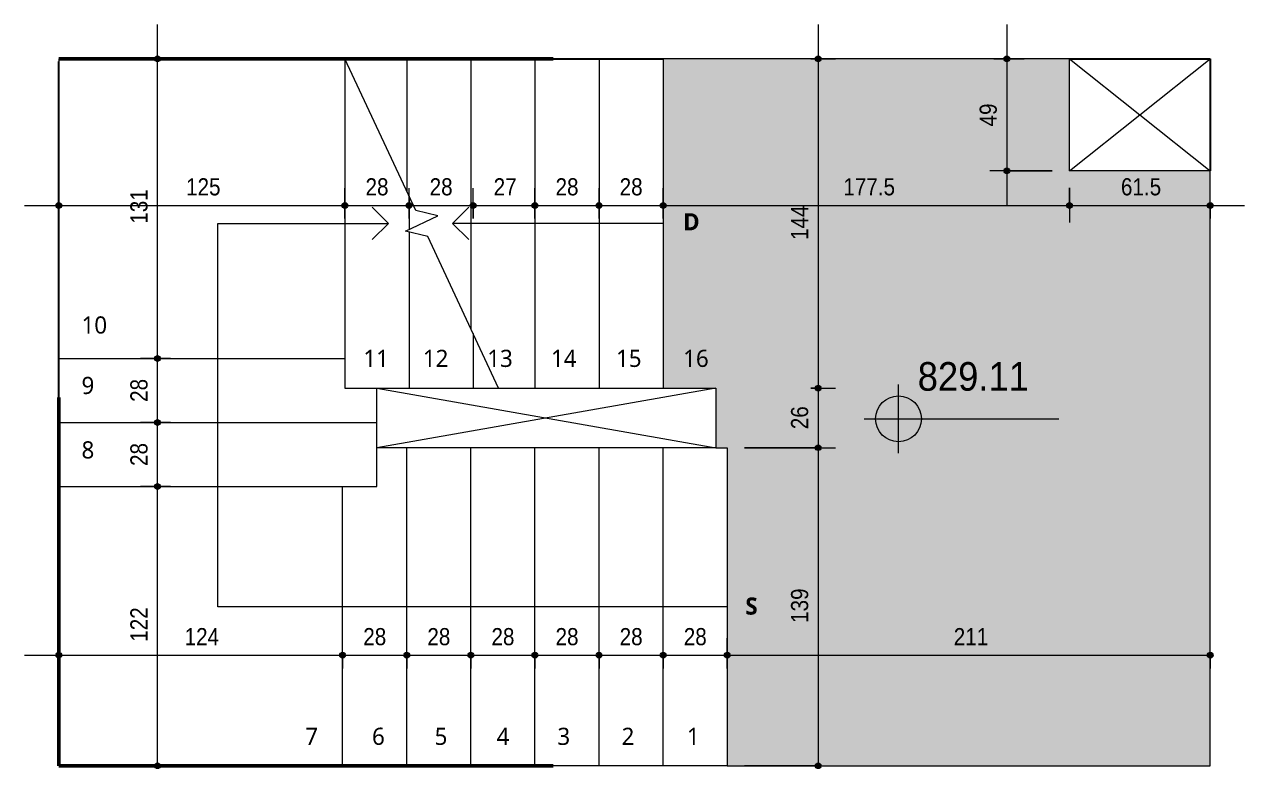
# Model space of a CAD drawing. Header units: centimetres. Extents: x -1475 to 26035, y -1239 to 84208.
# Drawn here: x 23389 to 23922, y 345 to 670 of the extents above; entities that cross this region are included whole.
import ezdxf

# ---------------------------------------------------------------- set-up
doc = ezdxf.new("R2010")
doc.units = ezdxf.units.CM
for name, pattern in [('Hidden', [0.714375, 0.47625, -0.238125]), ('Projeção', [0.396875, 0.238125, -0.15875]), ('Traço', [0.635, 0.3175, -0.3175])]:
    doc.linetypes.add(name, pattern=pattern)
for name, color, linetype, lineweight in [('A-ANNO-DIMS', 7, 'Continuous', 9), ('A-ANNO-DIMS-50', 7, 'Continuous', 9), ('A-DETL', 7, 'Hidden', 18), ('A-DETL-GENF', 7, 'Continuous', 18), ('G-ANNO-DIMS', 7, 'Continuous', 9), ('G-ANNO-TEXT', 7, 'Continuous', 9), ('S-BEAM', 7, 'Continuous', 9), ('S-BEAM-HDLN', 7, 'Traço', 25), ('S-COLS', 7, 'Continuous', 9), ('S-STRS', 7, 'Continuous', 9), ('S-STRS-MBND', 7, 'Continuous', 18)]:
    doc.layers.add(name, color=color, linetype=linetype, lineweight=lineweight)
doc.styles.add('Fira Sans', font='', dxfattribs={"width": 0.9, "height": 7.5})
doc.styles.add('Fira Sans_3', font='', dxfattribs={"width": 0.95, "height": 12.5})
doc.styles.add('Gadugi_3', font='gadugi.ttf', dxfattribs={"height": 7.5})
doc.styles.add('Gadugi_B', font='gadugib.ttf', dxfattribs={"height": 7.5})
doc.styles.get('Fira Sans').set_extended_font_data('Fira Sans')
doc.styles.get('Fira Sans_3').set_extended_font_data('Fira Sans')
doc.dimstyles.new('PED_R80_1_5mm_ACIMA_As_ESQ__R00_3', dxfattribs={"dimscale": 30.48, "dimtxt": 10.229846, "dimasz": 0.328084, "dimexe": 0.246063, "dimexo": 0.246063, "dimgap": 0.049213, "dimtad": 1, "dimdec": 1, "dimrnd": 0.5, "dimdsep": 46, "dimtxsty": 'Fira Sans', "dimblk1": 'DOTSMALL', "dimblk2": 'DOTSMALL', "dimsah": 1, "dimcen": 0.09, "dimdle": 0.492126, "dimazin": 0, "dimtfac": 1, "dimtdec": 4, "dimtix": 1, "dimtmove": 0, "dimatfit": 3, "dimfxl": 1, "dimtvp": 1, "dimtolj": 1, "dimtzin": 0, "dimarcsym": 2})

# ---------------------------------------------------------------- blocks, each defined once
blk = doc.blocks.new('Elevações de ponto - M_Cota de elevação - Alvo preenchido-10609-PL201 - FORMA DA ESCADA DINF')
at = {"layer": 'G-ANNO-DIMS'}
h = blk.add_hatch(color=256, dxfattribs=at)
edge = h.paths.add_edge_path(flags=0)
edge.add_line((0, 0), (-0.2, 0))
edge.add_arc((0, 0), 0.2, 90, 180, ccw=False)
edge.add_line((0, 0.2), (0, 0))
h = blk.add_hatch(color=256, dxfattribs=at)
edge = h.paths.add_edge_path(flags=0)
edge.add_line((0, 0), (0.2, 0))
edge.add_arc((0, 0), 0.2, 270, 360, ccw=False)
edge.add_line((0, -0.2), (0, 0))
for p, q in [((0, -0.3), (0, 0.3)), ((-0.3, 0), (1.4, 0))]:
    blk.add_line(p, q, dxfattribs=at)
blk.add_circle((0, 0), 0.2, dxfattribs=at)
blk = doc.blocks.new('DIMBLOCK462-PL201 - FORMA DA ESCADA DINF')
at = {"layer": 'A-ANNO-DIMS-50', "true_color": 0x000032}
h = blk.add_hatch(color=178, dxfattribs=at)
edge = h.paths.add_edge_path(flags=0)
edge.add_arc((23404.49, 590.63), 1.25, 0, 360)
h = blk.add_hatch(color=178, dxfattribs=at)
edge = h.paths.add_edge_path(flags=0)
edge.add_arc((23529.49, 590.63), 1.25, 0, 360)
at = {"layer": 'A-ANNO-DIMS-50', "color": 178, "true_color": 0x000032}
for p, q in [((23404.49, 584.9), (23404.49, 598.13)), ((23529.49, 584.9), (23529.49, 598.13)), ((23389.49, 590.63), (23529.49, 590.63)), ((23404.49, 590.63), (23404.49, 584.9)), ((23529.49, 590.63), (23529.49, 584.9))]:
    blk.add_line(p, q, dxfattribs=at)
for centre in [(23404.49, 590.63), (23529.49, 590.63)]:
    blk.add_circle(centre, 1.25, dxfattribs=at)
at = {"layer": 'A-ANNO-DIMS-50', "color": 0, "insert": (23460.1, 602.52), "char_height": 7.5, "width": 16.5251, "attachment_point": 1, "rotation": 0, "line_spacing_factor": 1.049215, "style": 'Fira Sans'}
blk.add_mtext('125', dxfattribs=at)
blk = doc.blocks.new('_DotSmall')
at = {"color": 0, "linetype": 'ByBlock', "const_width": 0.5}
blk.add_lwpolyline([(-0.0625, 0, 1), (0.0625, 0, 1)], format="xyb", close=True, dxfattribs=at)
blk = doc.blocks.new('DIMBLOCK463-PL201 - FORMA DA ESCADA DINF')
at = {"layer": 'A-ANNO-DIMS-50', "true_color": 0x000032}
h = blk.add_hatch(color=178, dxfattribs=at)
edge = h.paths.add_edge_path(flags=0)
edge.add_arc((23529.49, 590.63), 1.25, 0, 360)
h = blk.add_hatch(color=178, dxfattribs=at)
edge = h.paths.add_edge_path(flags=0)
edge.add_arc((23557.49, 590.63), 1.25, 0, 360)
at = {"layer": 'A-ANNO-DIMS-50', "color": 178, "true_color": 0x000032}
for p, q in [((23529.49, 584.9), (23529.49, 598.13)), ((23557.49, 584.9), (23557.49, 598.13)), ((23529.49, 590.63), (23557.49, 590.63)), ((23529.49, 590.63), (23529.49, 584.9)), ((23557.49, 590.63), (23557.49, 584.9))]:
    blk.add_line(p, q, dxfattribs=at)
for centre in [(23529.49, 590.63), (23557.49, 590.63)]:
    blk.add_circle(centre, 1.25, dxfattribs=at)
at = {"layer": 'A-ANNO-DIMS-50', "color": 0, "insert": (23538.5, 602.52), "char_height": 7.5, "width": 11.9611, "attachment_point": 1, "rotation": 0, "line_spacing_factor": 1.049215, "style": 'Fira Sans'}
blk.add_mtext('28', dxfattribs=at)
blk = doc.blocks.new('DIMBLOCK464-PL201 - FORMA DA ESCADA DINF')
at = {"layer": 'A-ANNO-DIMS-50', "true_color": 0x000032}
h = blk.add_hatch(color=178, dxfattribs=at)
edge = h.paths.add_edge_path(flags=0)
edge.add_arc((23557.49, 590.63), 1.25, 0, 360)
h = blk.add_hatch(color=178, dxfattribs=at)
edge = h.paths.add_edge_path(flags=0)
edge.add_arc((23585.49, 590.63), 1.25, 0, 360)
at = {"layer": 'A-ANNO-DIMS-50', "color": 178, "true_color": 0x000032}
for p, q in [((23557.49, 584.9), (23557.49, 598.13)), ((23585.49, 584.9), (23585.49, 598.13)), ((23557.49, 590.63), (23585.49, 590.63)), ((23557.49, 590.63), (23557.49, 584.9)), ((23585.49, 590.63), (23585.49, 584.9))]:
    blk.add_line(p, q, dxfattribs=at)
for centre in [(23557.49, 590.63), (23585.49, 590.63)]:
    blk.add_circle(centre, 1.25, dxfattribs=at)
at = {"layer": 'A-ANNO-DIMS-50', "color": 0, "insert": (23566.5, 602.52), "char_height": 7.5, "width": 11.9611, "attachment_point": 1, "rotation": 0, "line_spacing_factor": 1.049215, "style": 'Fira Sans'}
blk.add_mtext('28', dxfattribs=at)
blk = doc.blocks.new('DIMBLOCK465-PL201 - FORMA DA ESCADA DINF')
at = {"layer": 'A-ANNO-DIMS-50', "true_color": 0x000032}
h = blk.add_hatch(color=178, dxfattribs=at)
edge = h.paths.add_edge_path(flags=0)
edge.add_arc((23585.49, 590.63), 1.25, 0, 360)
h = blk.add_hatch(color=178, dxfattribs=at)
edge = h.paths.add_edge_path(flags=0)
edge.add_arc((23612.49, 590.63), 1.25, 0, 360)
at = {"layer": 'A-ANNO-DIMS-50', "color": 178, "true_color": 0x000032}
for p, q in [((23585.49, 584.9), (23585.49, 598.13)), ((23612.49, 584.9), (23612.49, 598.13)), ((23585.49, 590.63), (23612.49, 590.63)), ((23585.49, 590.63), (23585.49, 584.9)), ((23612.49, 590.63), (23612.49, 584.9))]:
    blk.add_line(p, q, dxfattribs=at)
for centre in [(23585.49, 590.63), (23612.49, 590.63)]:
    blk.add_circle(centre, 1.25, dxfattribs=at)
at = {"layer": 'A-ANNO-DIMS-50', "color": 0, "insert": (23594.46, 602.52), "char_height": 7.5, "width": 10.8594, "attachment_point": 1, "rotation": 0, "line_spacing_factor": 1.049215, "style": 'Fira Sans'}
blk.add_mtext('27', dxfattribs=at)
blk = doc.blocks.new('DIMBLOCK466-PL201 - FORMA DA ESCADA DINF')
at = {"layer": 'A-ANNO-DIMS-50', "true_color": 0x000032}
h = blk.add_hatch(color=178, dxfattribs=at)
edge = h.paths.add_edge_path(flags=0)
edge.add_arc((23612.49, 590.63), 1.25, 0, 360)
h = blk.add_hatch(color=178, dxfattribs=at)
edge = h.paths.add_edge_path(flags=0)
edge.add_arc((23640.49, 590.63), 1.25, 0, 360)
at = {"layer": 'A-ANNO-DIMS-50', "color": 178, "true_color": 0x000032}
for p, q in [((23612.49, 584.9), (23612.49, 598.13)), ((23640.49, 584.9), (23640.49, 598.13)), ((23612.49, 590.63), (23640.49, 590.63)), ((23612.49, 590.63), (23612.49, 584.9)), ((23640.49, 590.63), (23640.49, 584.9))]:
    blk.add_line(p, q, dxfattribs=at)
for centre in [(23612.49, 590.63), (23640.49, 590.63)]:
    blk.add_circle(centre, 1.25, dxfattribs=at)
at = {"layer": 'A-ANNO-DIMS-50', "color": 0, "insert": (23621.5, 602.52), "char_height": 7.5, "width": 11.9611, "attachment_point": 1, "rotation": 0, "line_spacing_factor": 1.049215, "style": 'Fira Sans'}
blk.add_mtext('28', dxfattribs=at)
blk = doc.blocks.new('DIMBLOCK467-PL201 - FORMA DA ESCADA DINF')
at = {"layer": 'A-ANNO-DIMS-50', "true_color": 0x000032}
h = blk.add_hatch(color=178, dxfattribs=at)
edge = h.paths.add_edge_path(flags=0)
edge.add_arc((23640.49, 590.63), 1.25, 0, 360)
h = blk.add_hatch(color=178, dxfattribs=at)
edge = h.paths.add_edge_path(flags=0)
edge.add_arc((23668.49, 590.63), 1.25, 0, 360)
at = {"layer": 'A-ANNO-DIMS-50', "color": 178, "true_color": 0x000032}
for p, q in [((23640.49, 584.9), (23640.49, 598.13)), ((23668.49, 584.9), (23668.49, 598.13)), ((23640.49, 590.63), (23668.49, 590.63)), ((23640.49, 590.63), (23640.49, 584.9)), ((23668.49, 590.63), (23668.49, 584.9))]:
    blk.add_line(p, q, dxfattribs=at)
for centre in [(23640.49, 590.63), (23668.49, 590.63)]:
    blk.add_circle(centre, 1.25, dxfattribs=at)
at = {"layer": 'A-ANNO-DIMS-50', "color": 0, "insert": (23649.5, 602.52), "char_height": 7.5, "width": 11.9611, "attachment_point": 1, "rotation": 0, "line_spacing_factor": 1.049215, "style": 'Fira Sans'}
blk.add_mtext('28', dxfattribs=at)
blk = doc.blocks.new('DIMBLOCK468-PL201 - FORMA DA ESCADA DINF')
at = {"layer": 'A-ANNO-DIMS-50', "true_color": 0x000032}
h = blk.add_hatch(color=178, dxfattribs=at)
edge = h.paths.add_edge_path(flags=0)
edge.add_arc((23668.49, 590.63), 1.25, 0, 360)
h = blk.add_hatch(color=178, dxfattribs=at)
edge = h.paths.add_edge_path(flags=0)
edge.add_arc((23845.99, 590.63), 1.25, 0, 360)
at = {"layer": 'A-ANNO-DIMS-50', "color": 178, "true_color": 0x000032}
for p, q in [((23668.49, 584.9), (23668.49, 598.13)), ((23845.99, 598.25), (23845.99, 583.13)), ((23845.99, 590.63), (23845.99, 598.25)), ((23668.49, 590.63), (23845.99, 590.63)), ((23668.49, 590.63), (23668.49, 584.9))]:
    blk.add_line(p, q, dxfattribs=at)
for centre in [(23668.49, 590.63), (23845.99, 590.63)]:
    blk.add_circle(centre, 1.25, dxfattribs=at)
at = {"layer": 'A-ANNO-DIMS-50', "color": 0, "insert": (23747.2, 602.52), "char_height": 7.5, "width": 24.0795, "attachment_point": 1, "rotation": 0, "line_spacing_factor": 1.049215, "style": 'Fira Sans'}
blk.add_mtext('177.5', dxfattribs=at)
blk = doc.blocks.new('DIMBLOCK469-PL201 - FORMA DA ESCADA DINF')
at = {"layer": 'A-ANNO-DIMS-50', "true_color": 0x000032}
h = blk.add_hatch(color=178, dxfattribs=at)
edge = h.paths.add_edge_path(flags=0)
edge.add_arc((23845.99, 590.63), 1.25, 0, 360)
h = blk.add_hatch(color=178, dxfattribs=at)
edge = h.paths.add_edge_path(flags=0)
edge.add_arc((23907.48, 590.63), 1.25, 0, 360)
at = {"layer": 'A-ANNO-DIMS-50', "color": 178, "true_color": 0x000032}
for p, q in [((23845.99, 598.25), (23845.99, 583.13)), ((23845.99, 590.63), (23845.99, 598.25)), ((23907.48, 584.9), (23907.48, 598.13)), ((23845.99, 590.63), (23922.48, 590.63)), ((23907.48, 590.63), (23907.48, 584.9))]:
    blk.add_line(p, q, dxfattribs=at)
for centre in [(23845.99, 590.63), (23907.48, 590.63)]:
    blk.add_circle(centre, 1.25, dxfattribs=at)
at = {"layer": 'A-ANNO-DIMS-50', "color": 0, "insert": (23868.47, 602.52), "char_height": 7.5, "width": 19.8302, "attachment_point": 1, "rotation": 0, "line_spacing_factor": 1.049215, "style": 'Fira Sans'}
blk.add_mtext('61.5', dxfattribs=at)
blk = doc.blocks.new('DIMBLOCK470-PL201 - FORMA DA ESCADA DINF')
at = {"layer": 'A-ANNO-DIMS-50', "true_color": 0x000032}
h = blk.add_hatch(color=178, dxfattribs=at)
edge = h.paths.add_edge_path(flags=0)
edge.add_arc((23404.49, 394.04), 1.25, 0, 360)
h = blk.add_hatch(color=178, dxfattribs=at)
edge = h.paths.add_edge_path(flags=0)
edge.add_arc((23528.49, 394.04), 1.25, 0, 360)
at = {"layer": 'A-ANNO-DIMS-50', "color": 178, "true_color": 0x000032}
for p, q in [((23404.49, 388.3), (23404.49, 401.54)), ((23528.49, 388.3), (23528.49, 401.54)), ((23389.49, 394.04), (23528.49, 394.04)), ((23404.49, 394.04), (23404.49, 388.3)), ((23528.49, 394.04), (23528.49, 388.3))]:
    blk.add_line(p, q, dxfattribs=at)
for centre in [(23404.49, 394.04), (23528.49, 394.04)]:
    blk.add_circle(centre, 1.25, dxfattribs=at)
at = {"layer": 'A-ANNO-DIMS-50', "color": 0, "insert": (23459.47, 405.92), "char_height": 7.5, "width": 16.8399, "attachment_point": 1, "line_spacing_factor": 1.049215, "style": 'Fira Sans'}
blk.add_mtext('124', dxfattribs=at)
blk = doc.blocks.new('DIMBLOCK471-PL201 - FORMA DA ESCADA DINF')
at = {"layer": 'A-ANNO-DIMS-50', "true_color": 0x000032}
h = blk.add_hatch(color=178, dxfattribs=at)
edge = h.paths.add_edge_path(flags=0)
edge.add_arc((23528.49, 394.04), 1.25, 0, 360)
h = blk.add_hatch(color=178, dxfattribs=at)
edge = h.paths.add_edge_path(flags=0)
edge.add_arc((23556.49, 394.04), 1.25, 0, 360)
at = {"layer": 'A-ANNO-DIMS-50', "color": 178, "true_color": 0x000032}
for p, q in [((23528.49, 388.3), (23528.49, 401.54)), ((23556.49, 388.3), (23556.49, 401.54)), ((23528.49, 394.04), (23556.49, 394.04)), ((23528.49, 394.04), (23528.49, 388.3)), ((23556.49, 394.04), (23556.49, 388.3))]:
    blk.add_line(p, q, dxfattribs=at)
for centre in [(23528.49, 394.04), (23556.49, 394.04)]:
    blk.add_circle(centre, 1.25, dxfattribs=at)
at = {"layer": 'A-ANNO-DIMS-50', "color": 0, "insert": (23537.5, 405.92), "char_height": 7.5, "width": 11.9611, "attachment_point": 1, "line_spacing_factor": 1.049215, "style": 'Fira Sans'}
blk.add_mtext('28', dxfattribs=at)
blk = doc.blocks.new('DIMBLOCK472-PL201 - FORMA DA ESCADA DINF')
at = {"layer": 'A-ANNO-DIMS-50', "true_color": 0x000032}
h = blk.add_hatch(color=178, dxfattribs=at)
edge = h.paths.add_edge_path(flags=0)
edge.add_arc((23556.49, 394.04), 1.25, 0, 360)
h = blk.add_hatch(color=178, dxfattribs=at)
edge = h.paths.add_edge_path(flags=0)
edge.add_arc((23584.49, 394.04), 1.25, 0, 360)
at = {"layer": 'A-ANNO-DIMS-50', "color": 178, "true_color": 0x000032}
for p, q in [((23556.49, 388.3), (23556.49, 401.54)), ((23584.49, 388.3), (23584.49, 401.54)), ((23556.49, 394.04), (23584.49, 394.04)), ((23556.49, 394.04), (23556.49, 388.3)), ((23584.49, 394.04), (23584.49, 388.3))]:
    blk.add_line(p, q, dxfattribs=at)
for centre in [(23556.49, 394.04), (23584.49, 394.04)]:
    blk.add_circle(centre, 1.25, dxfattribs=at)
at = {"layer": 'A-ANNO-DIMS-50', "color": 0, "insert": (23565.5, 405.92), "char_height": 7.5, "width": 11.9611, "attachment_point": 1, "line_spacing_factor": 1.049215, "style": 'Fira Sans'}
blk.add_mtext('28', dxfattribs=at)
blk = doc.blocks.new('DIMBLOCK473-PL201 - FORMA DA ESCADA DINF')
at = {"layer": 'A-ANNO-DIMS-50', "true_color": 0x000032}
h = blk.add_hatch(color=178, dxfattribs=at)
edge = h.paths.add_edge_path(flags=0)
edge.add_arc((23584.49, 394.04), 1.25, 0, 360)
h = blk.add_hatch(color=178, dxfattribs=at)
edge = h.paths.add_edge_path(flags=0)
edge.add_arc((23612.49, 394.04), 1.25, 0, 360)
at = {"layer": 'A-ANNO-DIMS-50', "color": 178, "true_color": 0x000032}
for p, q in [((23584.49, 388.3), (23584.49, 401.54)), ((23612.49, 388.3), (23612.49, 401.54)), ((23584.49, 394.04), (23612.49, 394.04)), ((23584.49, 394.04), (23584.49, 388.3)), ((23612.49, 394.04), (23612.49, 388.3))]:
    blk.add_line(p, q, dxfattribs=at)
for centre in [(23584.49, 394.04), (23612.49, 394.04)]:
    blk.add_circle(centre, 1.25, dxfattribs=at)
at = {"layer": 'A-ANNO-DIMS-50', "color": 0, "insert": (23593.5, 405.92), "char_height": 7.5, "width": 11.9611, "attachment_point": 1, "line_spacing_factor": 1.049215, "style": 'Fira Sans'}
blk.add_mtext('28', dxfattribs=at)
blk = doc.blocks.new('DIMBLOCK474-PL201 - FORMA DA ESCADA DINF')
at = {"layer": 'A-ANNO-DIMS-50', "true_color": 0x000032}
h = blk.add_hatch(color=178, dxfattribs=at)
edge = h.paths.add_edge_path(flags=0)
edge.add_arc((23612.49, 394.04), 1.25, 0, 360)
h = blk.add_hatch(color=178, dxfattribs=at)
edge = h.paths.add_edge_path(flags=0)
edge.add_arc((23640.49, 394.04), 1.25, 0, 360)
at = {"layer": 'A-ANNO-DIMS-50', "color": 178, "true_color": 0x000032}
for p, q in [((23612.49, 388.3), (23612.49, 401.54)), ((23640.49, 388.3), (23640.49, 401.54)), ((23612.49, 394.04), (23640.49, 394.04)), ((23612.49, 394.04), (23612.49, 388.3)), ((23640.49, 394.04), (23640.49, 388.3))]:
    blk.add_line(p, q, dxfattribs=at)
for centre in [(23612.49, 394.04), (23640.49, 394.04)]:
    blk.add_circle(centre, 1.25, dxfattribs=at)
at = {"layer": 'A-ANNO-DIMS-50', "color": 0, "insert": (23621.5, 405.92), "char_height": 7.5, "width": 11.9611, "attachment_point": 1, "line_spacing_factor": 1.049215, "style": 'Fira Sans'}
blk.add_mtext('28', dxfattribs=at)
blk = doc.blocks.new('DIMBLOCK475-PL201 - FORMA DA ESCADA DINF')
at = {"layer": 'A-ANNO-DIMS-50', "true_color": 0x000032}
h = blk.add_hatch(color=178, dxfattribs=at)
edge = h.paths.add_edge_path(flags=0)
edge.add_arc((23640.49, 394.04), 1.25, 0, 360)
h = blk.add_hatch(color=178, dxfattribs=at)
edge = h.paths.add_edge_path(flags=0)
edge.add_arc((23668.49, 394.04), 1.25, 0, 360)
at = {"layer": 'A-ANNO-DIMS-50', "color": 178, "true_color": 0x000032}
for p, q in [((23640.49, 388.3), (23640.49, 401.54)), ((23668.49, 388.3), (23668.49, 401.54)), ((23640.49, 394.04), (23668.49, 394.04)), ((23640.49, 394.04), (23640.49, 388.3)), ((23668.49, 394.04), (23668.49, 388.3))]:
    blk.add_line(p, q, dxfattribs=at)
for centre in [(23640.49, 394.04), (23668.49, 394.04)]:
    blk.add_circle(centre, 1.25, dxfattribs=at)
at = {"layer": 'A-ANNO-DIMS-50', "color": 0, "insert": (23649.5, 405.92), "char_height": 7.5, "width": 11.9611, "attachment_point": 1, "line_spacing_factor": 1.049215, "style": 'Fira Sans'}
blk.add_mtext('28', dxfattribs=at)
blk = doc.blocks.new('DIMBLOCK476-PL201 - FORMA DA ESCADA DINF')
at = {"layer": 'A-ANNO-DIMS-50', "true_color": 0x000032}
h = blk.add_hatch(color=178, dxfattribs=at)
edge = h.paths.add_edge_path(flags=0)
edge.add_arc((23668.49, 394.04), 1.25, 0, 360)
h = blk.add_hatch(color=178, dxfattribs=at)
edge = h.paths.add_edge_path(flags=0)
edge.add_arc((23696.49, 394.04), 1.25, 0, 360)
at = {"layer": 'A-ANNO-DIMS-50', "color": 178, "true_color": 0x000032}
for p, q in [((23668.49, 388.3), (23668.49, 401.54)), ((23696.49, 388.3), (23696.49, 401.54)), ((23668.49, 394.04), (23696.49, 394.04)), ((23668.49, 394.04), (23668.49, 388.3)), ((23696.49, 394.04), (23696.49, 388.3))]:
    blk.add_line(p, q, dxfattribs=at)
for centre in [(23668.49, 394.04), (23696.49, 394.04)]:
    blk.add_circle(centre, 1.25, dxfattribs=at)
at = {"layer": 'A-ANNO-DIMS-50', "color": 0, "insert": (23677.5, 405.92), "char_height": 7.5, "width": 11.9611, "attachment_point": 1, "line_spacing_factor": 1.049215, "style": 'Fira Sans'}
blk.add_mtext('28', dxfattribs=at)
blk = doc.blocks.new('DIMBLOCK477-PL201 - FORMA DA ESCADA DINF')
at = {"layer": 'A-ANNO-DIMS-50', "true_color": 0x000032}
h = blk.add_hatch(color=178, dxfattribs=at)
edge = h.paths.add_edge_path(flags=0)
edge.add_arc((23696.49, 394.04), 1.25, 0, 360)
h = blk.add_hatch(color=178, dxfattribs=at)
edge = h.paths.add_edge_path(flags=0)
edge.add_arc((23907.48, 394.04), 1.25, 0, 360)
at = {"layer": 'A-ANNO-DIMS-50', "color": 178, "true_color": 0x000032}
for p, q in [((23696.49, 388.3), (23696.49, 401.54)), ((23907.48, 388.3), (23907.48, 401.54)), ((23696.49, 394.04), (23907.48, 394.04)), ((23696.49, 394.04), (23696.49, 388.3)), ((23907.48, 394.04), (23907.48, 388.3))]:
    blk.add_line(p, q, dxfattribs=at)
for centre in [(23696.49, 394.04), (23907.48, 394.04)]:
    blk.add_circle(centre, 1.25, dxfattribs=at)
at = {"layer": 'A-ANNO-DIMS-50', "color": 0, "insert": (23795.43, 405.92), "char_height": 7.5, "width": 15.7382, "attachment_point": 1, "line_spacing_factor": 1.049215, "style": 'Fira Sans'}
blk.add_mtext('211', dxfattribs=at)
blk = doc.blocks.new('DIMBLOCK478-PL201 - FORMA DA ESCADA DINF')
at = {"layer": 'A-ANNO-DIMS-50', "true_color": 0x000032}
h = blk.add_hatch(color=178, dxfattribs=at)
edge = h.paths.add_edge_path(flags=0)
edge.add_arc((23736.23, 654.75), 1.25, 0, 360)
h = blk.add_hatch(color=178, dxfattribs=at)
edge = h.paths.add_edge_path(flags=0)
edge.add_arc((23736.23, 510.75), 1.25, 0, 360)
at = {"layer": 'A-ANNO-DIMS-50', "color": 178, "true_color": 0x000032}
for p, q in [((23736.23, 669.75), (23736.23, 510.75)), ((23732.99, 654.75), (23743.73, 654.75)), ((23736.23, 654.75), (23732.99, 654.75)), ((23732.99, 510.75), (23743.73, 510.75)), ((23736.23, 510.75), (23732.99, 510.75))]:
    blk.add_line(p, q, dxfattribs=at)
for centre in [(23736.23, 654.75), (23736.23, 510.75)]:
    blk.add_circle(centre, 1.25, dxfattribs=at)
at = {"layer": 'A-ANNO-DIMS-50', "color": 0, "insert": (23724.35, 575.54), "char_height": 7.5, "width": 17.312, "attachment_point": 1, "rotation": 90, "line_spacing_factor": 1.049215, "style": 'Fira Sans'}
blk.add_mtext('144', dxfattribs=at)
blk = doc.blocks.new('DIMBLOCK479-PL201 - FORMA DA ESCADA DINF')
at = {"layer": 'A-ANNO-DIMS-50', "true_color": 0x000032}
h = blk.add_hatch(color=178, dxfattribs=at)
edge = h.paths.add_edge_path(flags=0)
edge.add_arc((23736.23, 510.75), 1.25, 0, 360)
h = blk.add_hatch(color=178, dxfattribs=at)
edge = h.paths.add_edge_path(flags=0)
edge.add_arc((23736.23, 484.75), 1.25, 0, 360)
at = {"layer": 'A-ANNO-DIMS-50', "color": 178, "true_color": 0x000032}
for p, q in [((23732.99, 510.75), (23743.73, 510.75)), ((23736.23, 510.75), (23732.99, 510.75)), ((23736.23, 510.75), (23736.23, 484.75)), ((23703.99, 484.75), (23743.73, 484.75)), ((23736.23, 484.75), (23703.99, 484.75))]:
    blk.add_line(p, q, dxfattribs=at)
for centre in [(23736.23, 510.75), (23736.23, 484.75)]:
    blk.add_circle(centre, 1.25, dxfattribs=at)
at = {"layer": 'A-ANNO-DIMS-50', "color": 0, "insert": (23724.35, 492.83), "char_height": 7.5, "width": 11.8037, "attachment_point": 1, "rotation": 90, "line_spacing_factor": 1.049215, "style": 'Fira Sans'}
blk.add_mtext('26', dxfattribs=at)
blk = doc.blocks.new('DIMBLOCK480-PL201 - FORMA DA ESCADA DINF')
at = {"layer": 'A-ANNO-DIMS-50', "true_color": 0x000032}
h = blk.add_hatch(color=178, dxfattribs=at)
edge = h.paths.add_edge_path(flags=0)
edge.add_arc((23736.23, 484.75), 1.25, 0, 360)
h = blk.add_hatch(color=178, dxfattribs=at)
edge = h.paths.add_edge_path(flags=0)
edge.add_arc((23736.23, 345.75), 1.25, 0, 360)
at = {"layer": 'A-ANNO-DIMS-50', "color": 178, "true_color": 0x000032}
for p, q in [((23703.99, 484.75), (23743.73, 484.75)), ((23736.23, 484.75), (23703.99, 484.75)), ((23736.23, 484.75), (23736.23, 345.75)), ((23703.99, 345.75), (23743.73, 345.75)), ((23736.23, 345.75), (23703.99, 345.75))]:
    blk.add_line(p, q, dxfattribs=at)
for centre in [(23736.23, 484.75), (23736.23, 345.75)]:
    blk.add_circle(centre, 1.25, dxfattribs=at)
at = {"layer": 'A-ANNO-DIMS-50', "color": 0, "insert": (23724.35, 408.17), "char_height": 7.5, "width": 16.9973, "attachment_point": 1, "rotation": 90, "line_spacing_factor": 1.049215, "style": 'Fira Sans'}
blk.add_mtext('139', dxfattribs=at)
blk = doc.blocks.new('DIMBLOCK481-PL201 - FORMA DA ESCADA DINF')
at = {"layer": 'A-ANNO-DIMS-50', "true_color": 0x000032}
h = blk.add_hatch(color=178, dxfattribs=at)
edge = h.paths.add_edge_path(flags=0)
edge.add_arc((23818.63, 654.75), 1.25, 0, 360)
h = blk.add_hatch(color=178, dxfattribs=at)
edge = h.paths.add_edge_path(flags=0)
edge.add_arc((23818.63, 605.75), 1.25, 0, 360)
at = {"layer": 'A-ANNO-DIMS-50', "color": 178, "true_color": 0x000032}
for p, q in [((23818.63, 669.75), (23818.63, 590.75)), ((23812.89, 654.75), (23826.13, 654.75)), ((23818.63, 654.75), (23812.89, 654.75)), ((23838.49, 605.75), (23811.13, 605.75)), ((23818.63, 605.75), (23838.49, 605.75))]:
    blk.add_line(p, q, dxfattribs=at)
for centre in [(23818.63, 654.75), (23818.63, 605.75)]:
    blk.add_circle(centre, 1.25, dxfattribs=at)
at = {"layer": 'A-ANNO-DIMS-50', "color": 0, "insert": (23806.74, 625.14), "char_height": 7.5, "width": 12.2758, "attachment_point": 1, "rotation": 90, "line_spacing_factor": 1.049215, "style": 'Fira Sans'}
blk.add_mtext('49', dxfattribs=at)
blk = doc.blocks.new('DIMBLOCK482-PL201 - FORMA DA ESCADA DINF')
at = {"layer": 'A-ANNO-DIMS-50', "true_color": 0x000032}
h = blk.add_hatch(color=178, dxfattribs=at)
edge = h.paths.add_edge_path(flags=0)
edge.add_arc((23447.64, 467.75), 1.25, 0, 360)
h = blk.add_hatch(color=178, dxfattribs=at)
edge = h.paths.add_edge_path(flags=0)
edge.add_arc((23447.64, 345.75), 1.25, 0, 360)
at = {"layer": 'A-ANNO-DIMS-50', "color": 178, "true_color": 0x000032}
for p, q in [((23453.37, 467.75), (23440.14, 467.75)), ((23447.64, 345.75), (23447.64, 467.75)), ((23447.64, 467.75), (23453.37, 467.75)), ((23453.37, 345.75), (23440.14, 345.75)), ((23447.64, 345.75), (23453.37, 345.75))]:
    blk.add_line(p, q, dxfattribs=at)
for centre in [(23447.64, 467.75), (23447.64, 345.75)]:
    blk.add_circle(centre, 1.25, dxfattribs=at)
at = {"layer": 'A-ANNO-DIMS-50', "color": 0, "insert": (23435.76, 399.93), "char_height": 7.5, "width": 16.3678, "attachment_point": 1, "rotation": 90, "line_spacing_factor": 1.049215, "style": 'Fira Sans'}
blk.add_mtext('122', dxfattribs=at)
blk = doc.blocks.new('DIMBLOCK483-PL201 - FORMA DA ESCADA DINF')
at = {"layer": 'A-ANNO-DIMS-50', "true_color": 0x000032}
h = blk.add_hatch(color=178, dxfattribs=at)
edge = h.paths.add_edge_path(flags=0)
edge.add_arc((23447.64, 495.75), 1.25, 0, 360)
h = blk.add_hatch(color=178, dxfattribs=at)
edge = h.paths.add_edge_path(flags=0)
edge.add_arc((23447.64, 467.75), 1.25, 0, 360)
at = {"layer": 'A-ANNO-DIMS-50', "color": 178, "true_color": 0x000032}
for p, q in [((23453.37, 495.75), (23440.14, 495.75)), ((23447.64, 467.75), (23447.64, 495.75)), ((23447.64, 495.75), (23453.37, 495.75)), ((23453.37, 467.75), (23440.14, 467.75)), ((23447.64, 467.75), (23453.37, 467.75))]:
    blk.add_line(p, q, dxfattribs=at)
for centre in [(23447.64, 495.75), (23447.64, 467.75)]:
    blk.add_circle(centre, 1.25, dxfattribs=at)
at = {"layer": 'A-ANNO-DIMS-50', "color": 0, "insert": (23435.76, 476.77), "char_height": 7.5, "width": 11.9611, "attachment_point": 1, "rotation": 90, "line_spacing_factor": 1.049215, "style": 'Fira Sans'}
blk.add_mtext('28', dxfattribs=at)
blk = doc.blocks.new('DIMBLOCK484-PL201 - FORMA DA ESCADA DINF')
at = {"layer": 'A-ANNO-DIMS-50', "true_color": 0x000032}
h = blk.add_hatch(color=178, dxfattribs=at)
edge = h.paths.add_edge_path(flags=0)
edge.add_arc((23447.64, 523.75), 1.25, 0, 360)
h = blk.add_hatch(color=178, dxfattribs=at)
edge = h.paths.add_edge_path(flags=0)
edge.add_arc((23447.64, 495.75), 1.25, 0, 360)
at = {"layer": 'A-ANNO-DIMS-50', "color": 178, "true_color": 0x000032}
for p, q in [((23453.37, 523.75), (23440.14, 523.75)), ((23447.64, 495.75), (23447.64, 523.75)), ((23447.64, 523.75), (23453.37, 523.75)), ((23453.37, 495.75), (23440.14, 495.75)), ((23447.64, 495.75), (23453.37, 495.75))]:
    blk.add_line(p, q, dxfattribs=at)
for centre in [(23447.64, 523.75), (23447.64, 495.75)]:
    blk.add_circle(centre, 1.25, dxfattribs=at)
at = {"layer": 'A-ANNO-DIMS-50', "color": 0, "insert": (23435.76, 504.77), "char_height": 7.5, "width": 11.9611, "attachment_point": 1, "rotation": 90, "line_spacing_factor": 1.049215, "style": 'Fira Sans'}
blk.add_mtext('28', dxfattribs=at)
blk = doc.blocks.new('DIMBLOCK485-PL201 - FORMA DA ESCADA DINF')
at = {"layer": 'A-ANNO-DIMS-50', "true_color": 0x000032}
h = blk.add_hatch(color=178, dxfattribs=at)
edge = h.paths.add_edge_path(flags=0)
edge.add_arc((23447.64, 654.75), 1.25, 0, 360)
h = blk.add_hatch(color=178, dxfattribs=at)
edge = h.paths.add_edge_path(flags=0)
edge.add_arc((23447.64, 523.75), 1.25, 0, 360)
at = {"layer": 'A-ANNO-DIMS-50', "color": 178, "true_color": 0x000032}
for p, q in [((23447.64, 523.75), (23447.64, 669.75)), ((23453.37, 654.75), (23440.14, 654.75)), ((23447.64, 654.75), (23453.37, 654.75)), ((23453.37, 523.75), (23440.14, 523.75)), ((23447.64, 523.75), (23453.37, 523.75))]:
    blk.add_line(p, q, dxfattribs=at)
for centre in [(23447.64, 654.75), (23447.64, 523.75)]:
    blk.add_circle(centre, 1.25, dxfattribs=at)
at = {"layer": 'A-ANNO-DIMS-50', "color": 0, "insert": (23435.76, 582.63), "char_height": 7.5, "width": 15.8956, "attachment_point": 1, "rotation": 90, "line_spacing_factor": 1.049215, "style": 'Fira Sans'}
blk.add_mtext('131', dxfattribs=at)

msp = doc.modelspace()

# ---------------------------------------------------------------- hatches: boundary and pattern name
at = {"layer": 'A-DETL-GENF', "true_color": 0xa7d7e1}
msp.add_hatch(color=9, dxfattribs=at).paths.add_polyline_path([(23696.49, 345.75), (23907.49, 345.75), (23907.49, 605.75), (23845.99, 605.75), (23845.99, 654.75), (23668.49, 654.75), (23668.49, 510.75), (23691.49, 510.75), (23691.49, 484.75), (23696.49, 484.75)], flags=0)

# ---------------------------------------------------------------- linework, layer by layer
at = {"layer": 'A-DETL', "linetype": 'Continuous'}
for p, q in [((23845.99, 654.75), (23668.49, 654.75)), ((23668.49, 654.75), (23668.49, 510.75)), ((23845.99, 605.75), (23845.99, 654.75)), ((23845.99, 605.75), (23907.48, 654.75)), ((23845.99, 654.75), (23907.49, 605.75)), ((23907.49, 605.75), (23845.99, 605.75)), ((23907.49, 345.75), (23907.49, 605.75)), ((23548.49, 582.75), (23541.41, 589.82)), ((23576.49, 582.75), (23583.56, 589.82)), ((23473.99, 415.25), (23473.99, 582.75)), ((23473.99, 582.75), (23548.49, 582.75)), ((23548.49, 582.75), (23541.41, 575.68)), ((23668.49, 582.75), (23576.49, 582.75)), ((23576.49, 582.75), (23583.56, 575.68)), ((23691.49, 510.75), (23543.49, 484.75)), ((23543.49, 510.75), (23691.49, 484.75)), ((23668.49, 510.75), (23691.49, 510.75)), ((23691.49, 510.75), (23691.49, 484.75)), ((23691.49, 484.75), (23696.49, 484.75)), ((23696.49, 484.75), (23696.49, 345.75)), ((23696.49, 415.25), (23473.99, 415.25)), ((23696.49, 345.75), (23907.49, 345.75))]:
    msp.add_line(p, q, dxfattribs=at)
at = {"layer": 'S-BEAM', "lineweight": 25}
for p, q in [((23404.49, 653.48), (23404.47, 653.48)), ((23404.49, 506.75), (23404.49, 653.48)), ((23620.49, 654.75), (23668.49, 654.75)), ((23845.99, 654.75), (23907.48, 654.75)), ((23907.48, 654.75), (23907.48, 605.75)), ((23907.48, 345.75), (23907.51, 345.75))]:
    msp.add_line(p, q, dxfattribs=at)
at = {"layer": 'S-BEAM-HDLN', "linetype": 'Continuous'}
msp.add_line((23404.49, 506.75), (23404.47, 506.75), dxfattribs=at)
at = {"layer": 'S-COLS', "color": 8, "lineweight": 50, "true_color": 0x808080}
for p, q in [((23404.47, 654.75), (23620.49, 654.75)), ((23620.49, 654.75), (23620.49, 654.79)), ((23404.49, 345.75), (23404.49, 506.75)), ((23620.49, 345.75), (23404.49, 345.75)), ((23620.49, 345.7), (23620.49, 345.75))]:
    msp.add_line(p, q, dxfattribs=at)
at = {"layer": 'S-STRS', "lineweight": 18}
for p, q in [((23404.49, 654.75), (23404.49, 653.48)), ((23529.49, 654.74), (23529.49, 510.75)), ((23556.49, 654.75), (23556.49, 596.86)), ((23584.49, 654.75), (23584.49, 536.81)), ((23612.49, 654.75), (23612.49, 510.75)), ((23640.49, 654.75), (23640.49, 510.75)), ((23557.49, 594.69), (23557.49, 580.15)), ((23556.49, 579.68), (23556.49, 579.33)), ((23557.49, 579.08), (23557.49, 510.75)), ((23585.49, 534.65), (23585.49, 510.75)), ((23404.49, 523.75), (23529.49, 523.75)), ((23529.49, 510.75), (23557.49, 510.75)), ((23543.49, 495.75), (23543.49, 510.75)), ((23557.49, 510.75), (23585.49, 510.75)), ((23585.49, 510.75), (23596.63, 510.75)), ((23596.63, 510.75), (23612.49, 510.75)), ((23612.49, 510.75), (23640.49, 510.75)), ((23640.49, 510.75), (23668.49, 510.75)), ((23404.49, 495.75), (23543.49, 495.75)), ((23543.49, 467.75), (23543.49, 495.75)), ((23556.49, 484.75), (23543.49, 484.75)), ((23584.49, 484.75), (23556.49, 484.75)), ((23556.49, 345.75), (23556.49, 484.75)), ((23612.49, 484.75), (23584.49, 484.75)), ((23584.49, 345.75), (23584.49, 484.75)), ((23640.49, 484.75), (23612.49, 484.75)), ((23612.49, 345.75), (23612.49, 484.75)), ((23668.49, 484.75), (23640.49, 484.75)), ((23640.49, 345.75), (23640.49, 484.75)), ((23691.49, 484.75), (23668.49, 484.75)), ((23668.49, 345.75), (23668.49, 484.75)), ((23404.49, 467.75), (23543.49, 467.75)), ((23528.49, 345.75), (23528.49, 467.75)), ((23640.49, 345.75), (23620.49, 345.75)), ((23668.49, 345.75), (23640.49, 345.75)), ((23696.49, 345.75), (23668.49, 345.75))]:
    msp.add_line(p, q, dxfattribs=at)
at = {"layer": 'S-STRS', "linetype": 'Projeção', "lineweight": 18}
for p, q in [((23529.49, 654.74), (23529.49, 510.75)), ((23556.49, 654.75), (23556.49, 596.86)), ((23584.49, 654.75), (23584.49, 536.81)), ((23612.49, 654.75), (23612.49, 510.75)), ((23640.49, 654.75), (23640.49, 510.75)), ((23557.49, 594.69), (23557.49, 580.15)), ((23556.49, 579.68), (23556.49, 579.33)), ((23557.49, 579.08), (23557.49, 510.75)), ((23585.49, 534.65), (23585.49, 510.75)), ((23404.49, 523.75), (23529.49, 523.75)), ((23404.49, 495.75), (23543.49, 495.75)), ((23556.49, 345.75), (23556.49, 484.75)), ((23584.49, 345.75), (23584.49, 484.75)), ((23612.49, 345.75), (23612.49, 484.75)), ((23640.49, 345.75), (23640.49, 484.75)), ((23668.49, 345.75), (23668.49, 484.75)), ((23404.49, 467.75), (23543.49, 467.75)), ((23528.49, 345.75), (23528.49, 467.75))]:
    msp.add_line(p, q, dxfattribs=at)
at = {"layer": 'S-STRS-MBND'}
for p, q in [((23560.42, 588.41), (23529.49, 654.75)), ((23570.14, 586.05), (23560.42, 588.41)), ((23555.98, 579.45), (23570.14, 586.05)), ((23565.7, 577.09), (23555.98, 579.45)), ((23596.63, 510.75), (23565.7, 577.09))]:
    msp.add_line(p, q, dxfattribs=at)

# ---------------------------------------------------------------- block references
at = {"layer": 'G-ANNO-DIMS', "xscale": 49.99999999999998, "yscale": 49.99999999999998, "zscale": 49.99999999999998}
msp.add_blockref('Elevações de ponto - M_Cota de elevação - Alvo preenchido-10609-PL201 - FORMA DA ESCADA DINF', (23771.31, 497.36), dxfattribs=at)

# ---------------------------------------------------------------- texts
at = {"layer": 'G-ANNO-DIMS', "insert": (23779.7, 522.16), "char_height": 12.5, "width": 56.0567, "attachment_point": 1, "line_spacing_factor": 1.049215, "style": 'Fira Sans_3'}
msp.add_mtext('829.11', dxfattribs=at)
at = {"layer": 'G-ANNO-TEXT', "char_height": 7.5, "attachment_point": 1}
for s, insert, width, style in [('\\fGadugi|b1|i0|c0|p34|;D', (23677.22, 587.23), 9.6203, 'Gadugi_B'), ('10', (23414.44, 542.14), 13.6287, 'Gadugi_3'), ('11', (23537.53, 527.54), 13.6287, 'Gadugi_3'), ('12', (23563.53, 527.54), 13.6287, 'Gadugi_3'), ('13', (23591.65, 527.54), 13.6287, 'Gadugi_3'), ('14', (23619.47, 527.54), 13.6287, 'Gadugi_3'), ('15', (23647.89, 527.54), 13.6287, 'Gadugi_3'), ('16', (23677.22, 527.54), 13.6287, 'Gadugi_3'), ('9', (23414.44, 515.71), 6.8143, 'Gadugi_3'), ('8', (23414.44, 487.55), 6.8143, 'Gadugi_3'), ('\\fGadugi|b1|i0|c0|p34|;S', (23704.39, 419.29), 7.2152, 'Gadugi_B'), ('6', (23541.33, 362.37), 6.8143, 'Gadugi_3'), ('3', (23622.31, 362.37), 6.8143, 'Gadugi_3'), ('2', (23650.36, 362.37), 6.8143, 'Gadugi_3'), ('7', (23512.15, 362.37), 6.8143, 'Gadugi_3'), ('5', (23568.67, 362.37), 6.8143, 'Gadugi_3'), ('4', (23595.76, 362.37), 6.8143, 'Gadugi_3'), ('1', (23678.87, 362.37), 6.8143, 'Gadugi_3')]:
    msp.add_mtext(s, dxfattribs=dict(at, insert=insert, width=width, style=style))

# ---------------------------------------------------------------- dimensions: what is measured, and where the dimension line sits
at = {"layer": 'A-ANNO-DIMS', "color": 178, "true_color": 0x000032}
for base, p1, p2, angle, override, picture, middle in [((23447.64, 654.75), (23445.87, 523.75), (23445.87, 654.75), 90, {"dimpost": '<>', "dimfxl": 130.999999}, 'DIMBLOCK485-PL201 - FORMA DA ESCADA DINF', (23442.33, 589.25)), ((23736.23, 510.75), (23725.49, 654.75), (23725.49, 510.75), 90, {"dimpost": '<>', "dimfxl": 143.999997}, 'DIMBLOCK478-PL201 - FORMA DA ESCADA DINF', (23730.98, 582.75)), ((23818.63, 605.75), (23820.39, 654.75), (23845.99, 605.75), 270, {"dimpost": '<>', "dimfxl": 55.280432}, 'DIMBLOCK481-PL201 - FORMA DA ESCADA DINF', (23813.26, 630.25)), ((23529.49, 590.63), (23404.49, 592.4), (23529.49, 592.4), 0, {"dimpost": '<>', "dimfxl": 124.999958}, 'DIMBLOCK462-PL201 - FORMA DA ESCADA DINF', (23466.99, 595.95)), ((23557.49, 590.63), (23529.49, 592.4), (23557.49, 592.4), 0, {"dimpost": '<>', "dimfxl": 28}, 'DIMBLOCK463-PL201 - FORMA DA ESCADA DINF', (23543.49, 595.95)), ((23585.49, 590.63), (23557.49, 592.4), (23585.49, 592.4), 0, {"dimpost": '<>', "dimfxl": 28}, 'DIMBLOCK464-PL201 - FORMA DA ESCADA DINF', (23571.49, 595.95)), ((23612.49, 590.63), (23585.49, 592.4), (23612.49, 592.4), 0, {"dimpost": '<>', "dimfxl": 26.999996}, 'DIMBLOCK465-PL201 - FORMA DA ESCADA DINF', (23598.99, 595.94)), ((23640.49, 590.63), (23612.49, 592.4), (23640.49, 592.4), 0, {"dimpost": '<>', "dimfxl": 28}, 'DIMBLOCK466-PL201 - FORMA DA ESCADA DINF', (23626.49, 595.95)), ((23668.49, 590.63), (23640.49, 592.4), (23668.49, 592.4), 0, {"dimpost": '<>', "dimfxl": 28}, 'DIMBLOCK467-PL201 - FORMA DA ESCADA DINF', (23654.49, 595.95)), ((23845.99, 590.63), (23668.49, 592.4), (23845.99, 605.75), 0, {"dimpost": '<>', "dimfxl": 178.001401}, 'DIMBLOCK468-PL201 - FORMA DA ESCADA DINF', (23757.24, 595.95)), ((23907.48, 590.63), (23845.99, 605.75), (23907.48, 592.4), 0, {"dimpost": '<>', "dimfxl": 62.93028}, 'DIMBLOCK469-PL201 - FORMA DA ESCADA DINF', (23876.73, 595.95)), ((23447.64, 523.75), (23445.87, 495.75), (23445.87, 523.75), 90, {"dimpost": '<>', "dimfxl": 28}, 'DIMBLOCK484-PL201 - FORMA DA ESCADA DINF', (23442.33, 509.75)), ((23736.23, 484.75), (23725.49, 510.75), (23696.49, 484.75), 90, {"dimpost": '<>', "dimfxl": 38.948684}, 'DIMBLOCK479-PL201 - FORMA DA ESCADA DINF', (23730.92, 497.75)), ((23447.64, 495.75), (23445.87, 467.75), (23445.87, 495.75), 90, {"dimpost": '<>', "dimfxl": 28}, 'DIMBLOCK483-PL201 - FORMA DA ESCADA DINF', (23442.33, 481.75)), ((23736.23, 345.75), (23696.49, 484.75), (23696.49, 345.75), 90, {"dimpost": '<>', "dimfxl": 139}, 'DIMBLOCK480-PL201 - FORMA DA ESCADA DINF', (23730.86, 415.25)), ((23447.64, 467.75), (23445.87, 345.75), (23445.87, 467.75), 90, {"dimpost": '<>', "dimfxl": 121.999998}, 'DIMBLOCK482-PL201 - FORMA DA ESCADA DINF', (23442.39, 406.75))]:
    dim = msp.add_linear_dim(base=base, p1=p1, p2=p2, angle=angle, dimstyle='PED_R80_1_5mm_ACIMA_As_ESQ__R00_3', override=override, dxfattribs=at)
    dim.commit()
    dim.dimension.update_dxf_attribs({"geometry": picture, "text_midpoint": middle})
for base, p1, p2, override, picture, middle in [((23528.49, 394.04), (23404.49, 395.8), (23528.49, 395.8), {"dimpost": '<>', "dimfxl": 123.999957}, 'DIMBLOCK470-PL201 - FORMA DA ESCADA DINF', (23466.49, 399.29)), ((23556.49, 394.04), (23528.49, 395.8), (23556.49, 395.8), {"dimpost": '<>', "dimfxl": 28}, 'DIMBLOCK471-PL201 - FORMA DA ESCADA DINF', (23542.49, 399.35)), ((23584.49, 394.04), (23556.49, 395.8), (23584.49, 395.8), {"dimpost": '<>', "dimfxl": 28}, 'DIMBLOCK472-PL201 - FORMA DA ESCADA DINF', (23570.49, 399.35)), ((23612.49, 394.04), (23584.49, 395.8), (23612.49, 395.8), {"dimpost": '<>', "dimfxl": 28}, 'DIMBLOCK473-PL201 - FORMA DA ESCADA DINF', (23598.49, 399.35)), ((23640.49, 394.04), (23612.49, 395.8), (23640.49, 395.8), {"dimpost": '<>', "dimfxl": 28}, 'DIMBLOCK474-PL201 - FORMA DA ESCADA DINF', (23626.49, 399.35)), ((23668.49, 394.04), (23640.49, 395.8), (23668.49, 395.8), {"dimpost": '<>', "dimfxl": 28}, 'DIMBLOCK475-PL201 - FORMA DA ESCADA DINF', (23654.49, 399.35)), ((23696.49, 394.04), (23668.49, 395.8), (23696.49, 395.8), {"dimpost": '<>', "dimfxl": 28}, 'DIMBLOCK476-PL201 - FORMA DA ESCADA DINF', (23682.49, 399.35)), ((23907.48, 394.04), (23696.49, 395.8), (23907.48, 395.8), {"dimpost": '<>', "dimfxl": 210.997755}, 'DIMBLOCK477-PL201 - FORMA DA ESCADA DINF', (23801.98, 399.29))]:
    dim = msp.add_linear_dim(base=base, p1=p1, p2=p2, dimstyle='PED_R80_1_5mm_ACIMA_As_ESQ__R00_3', override=override, dxfattribs=at)
    dim.commit()
    dim.dimension.update_dxf_attribs({"geometry": picture, "text_midpoint": middle})

doc.saveas('drawing.dxf')
